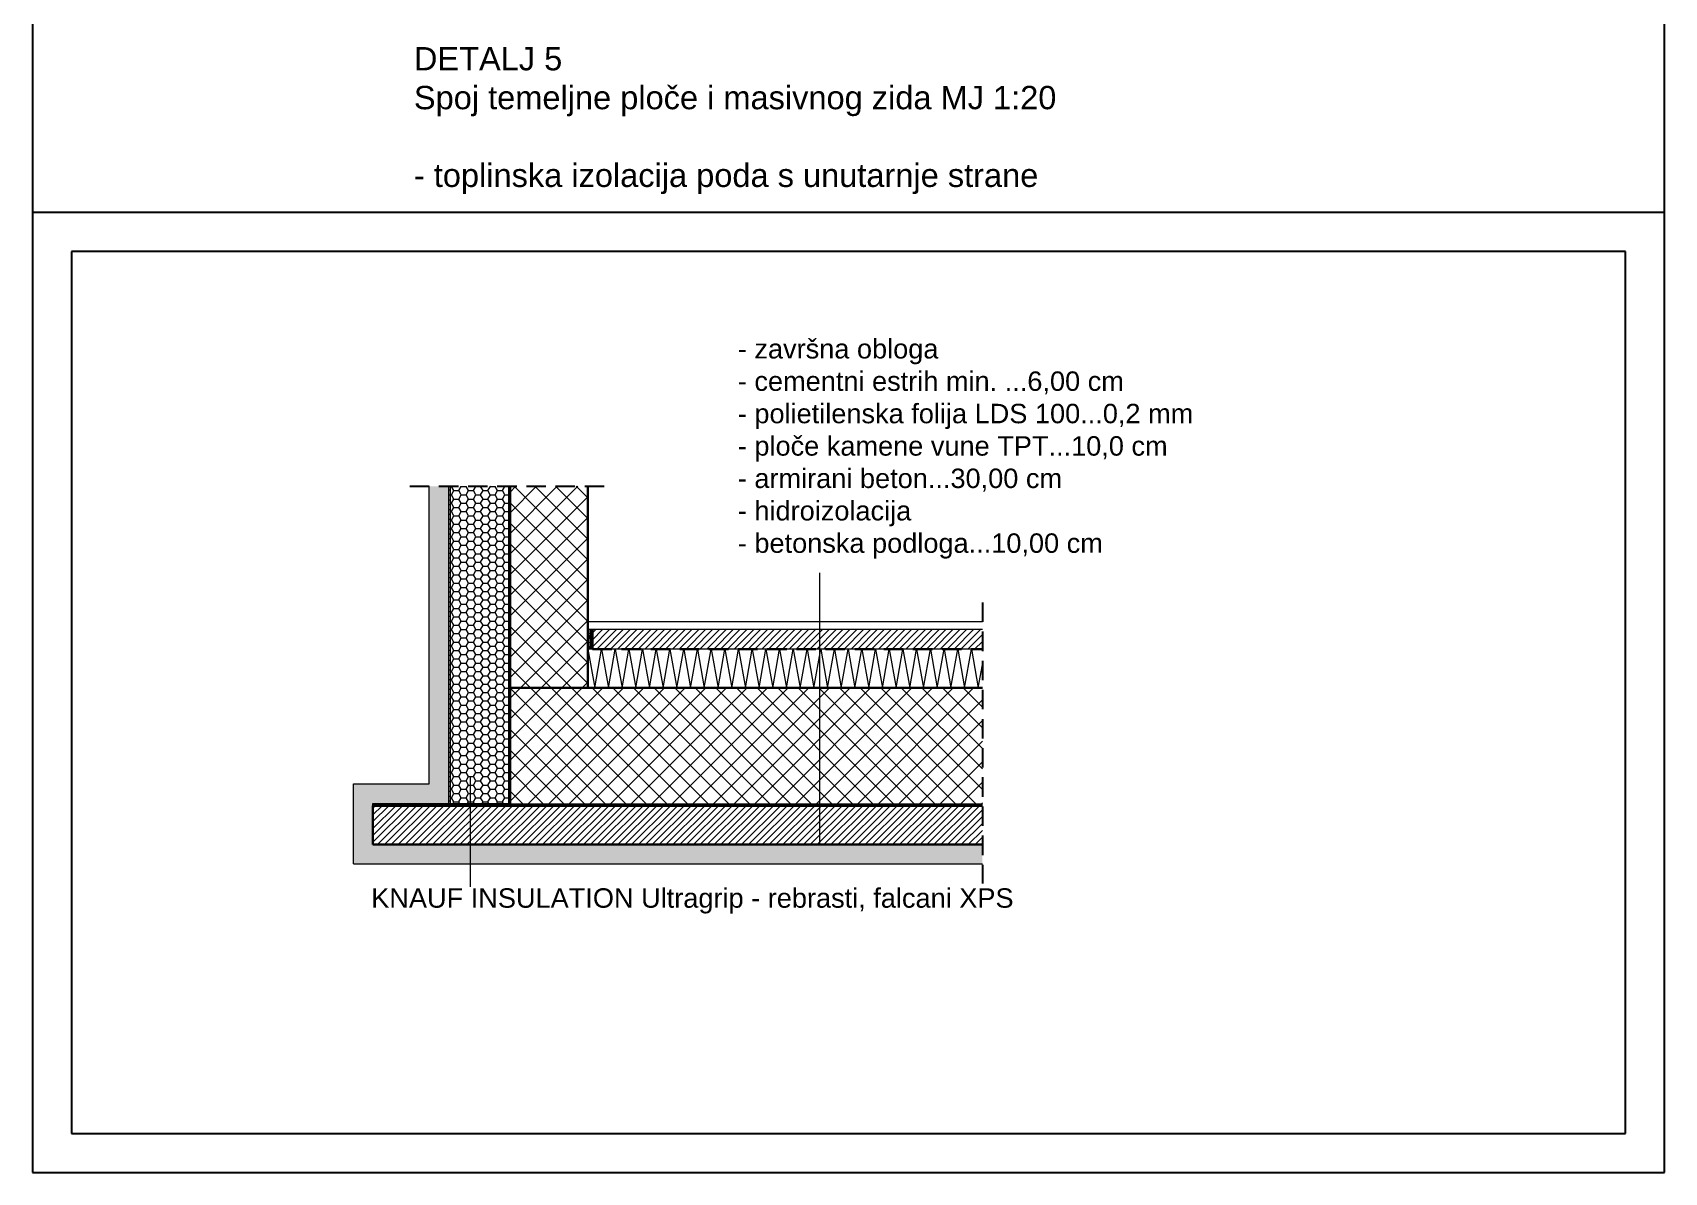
# Model space of a CAD drawing. Header units: inches. Extents: x 2845 to 78208, y 637 to 2211.
# Drawn here: x 3741.5 to 3951.5, y 637.2 to 783.8 of the extents above; entities that cross this region are included whole.
import ezdxf

# ---------------------------------------------------------------- set-up
doc = ezdxf.new("R2010")
doc.units = ezdxf.units.IN
doc.header["$MEASUREMENT"] = 0
doc.linetypes.add('DASHED', pattern=[0.75, 0.5, -0.25])
doc.layers.add('slojevi', color=150, linetype='Continuous')
doc.styles.get("Standard").update_dxf_attribs({"font": 'arial.ttf'})

msp = doc.modelspace()

# ---------------------------------------------------------------- hatches: boundary and pattern name
at = {"lineweight": 0}
h = msp.add_hatch(dxfattribs=at)
h.set_pattern_fill('EARTH', color=256, scale=5, angle=45)
h.set_pattern_definition([(45, (3255.4716, 711.2285), (1e-16, 1.767767), [1.25, -1.25]), (45, (3255.1402, 711.56), (1e-16, 1.767767), [1.25, -1.25]), (45, (3254.8087, 711.8914), (1e-16, 1.767767), [1.25, -1.25]), (135, (3254.8087, 712.1124), (-1.767767, 2e-16), [1.25, -1.25]), (135, (3255.1402, 712.4438), (-1.767767, 2e-16), [1.25, -1.25]), (135, (3255.4716, 712.7753), (-1.767767, 2e-16), [1.25, -1.25])])
h.paths.add_polyline_path([(3863.74, 676.86), (3863.74, 679.36), (3785.31, 679.36), (3785.31, 684.36), (3785.31, 684.51), (3785.31, 684.66), (3795.06, 684.66), (3795.06, 725.46), (3792.56, 725.46), (3792.56, 687.16), (3782.81, 687.16), (3782.81, 676.86)])
h = msp.add_hatch(dxfattribs=at)
h.set_pattern_fill('ANSI31', color=256, scale=5, angle=135)
h.set_pattern_definition([(180, (3255.47163, 711.2285), (-1e-16, -0.625), [])])
h.paths.add_polyline_path([(3795.06, 684.66), (3795.31, 684.66), (3795.31, 725.46), (3795.06, 725.46)])
at = {"lineweight": 15}
h = msp.add_hatch(dxfattribs=at)
h.set_pattern_fill('HONEY', color=30, scale=5)
h.set_pattern_definition([(0, (680.41776, 136.544), (0.9375, 0.54126588), [0.625, -1.25]), (120, (680.41776, 136.544), (-0.9375, 0.54126588), [0.625, -1.25]), (60, (680.41776, 136.544), (2e-16, 1.082531755), [-1.25, 0.625])])
h.paths.add_polyline_path([(3802.81, 725.46), (3795.31, 725.46), (3795.31, 684.66), (3802.81, 684.66)])
h = msp.add_hatch(color=256)
h.dxf.hatch_style = 1
h.paths.add_polyline_path([(3802.96, 725.46), (3802.81, 725.46), (3802.81, 722.96), (3802.96, 722.96)])
h.paths.add_polyline_path([(3802.81, 717.96), (3802.96, 717.96), (3802.96, 720.46), (3802.81, 720.46)])
h.paths.add_polyline_path([(3802.96, 715.46), (3802.81, 715.46), (3802.81, 712.96), (3802.96, 712.96)])
h.paths.add_polyline_path([(3802.96, 710.46), (3802.81, 710.46), (3802.81, 707.96), (3802.96, 707.96)])
h.paths.add_polyline_path([(3802.81, 702.96), (3802.96, 702.96), (3802.96, 705.46), (3802.81, 705.46)])
at = {"lineweight": 0}
h = msp.add_hatch(dxfattribs=at)
h.set_pattern_fill('ANSI37', color=256, scale=15)
h.set_pattern_definition([(45, (-1369.7646, -1149.369), (-1.3258252, 1.3258252), []), (135, (-1369.7646, -1149.369), (-1.3258252, -1.3258252), [])])
h.paths.add_polyline_path([(3863.74, 699.51), (3802.96, 699.51), (3802.96, 684.51), (3863.74, 684.51)])
h.paths.add_polyline_path([(3812.96, 725.46), (3802.96, 725.46), (3802.96, 699.51), (3812.96, 699.51)])
h = msp.add_hatch(dxfattribs=at)
h.set_pattern_fill('ANSI31', color=256, scale=5)
h.set_pattern_definition([(45, (3255.47163, 706.2285), (-0.44194174, 0.44194174), [])])
h.paths.add_polyline_path([(3813.95, 707.01), (3813.56, 707.01), (3813.56, 704.51), (3863.74, 704.51), (3863.74, 707.01)])
h = msp.add_hatch(color=256)
h.dxf.hatch_style = 1
h.paths.add_polyline_path([(3802.96, 685.46), (3802.81, 685.46), (3802.81, 684.66), (3800.31, 684.66), (3800.31, 684.51), (3802.96, 684.51)])
h.paths.add_polyline_path([(3802.96, 690.46), (3802.81, 690.46), (3802.81, 687.96), (3802.96, 687.96)])
h.paths.add_polyline_path([(3802.96, 695.46), (3802.81, 695.46), (3802.81, 692.96), (3802.96, 692.96)])
h.paths.add_polyline_path([(3802.96, 700.46), (3802.81, 700.46), (3802.81, 697.96), (3802.96, 697.96)])
h = msp.add_hatch(color=256)
h.dxf.hatch_style = 1
h.paths.add_polyline_path([(3795.31, 684.66), (3795.31, 684.51), (3797.81, 684.51), (3797.81, 684.66)])
h.paths.add_polyline_path([(3790.31, 684.66), (3790.31, 684.51), (3792.81, 684.51), (3792.81, 684.66)])
h.paths.add_polyline_path([(3787.81, 684.51), (3787.81, 684.66), (3785.31, 684.66), (3785.31, 684.51)])
h = msp.add_hatch(color=256)
h.dxf.hatch_style = 1
h.paths.add_polyline_path([(3787.81, 684.36), (3787.81, 684.51), (3785.31, 684.51), (3785.31, 684.36)])
h.paths.add_polyline_path([(3792.81, 684.36), (3792.81, 684.51), (3790.31, 684.51), (3790.31, 684.36)])
h.paths.add_polyline_path([(3797.81, 684.36), (3797.81, 684.51), (3795.31, 684.51), (3795.31, 684.36)])
h.paths.add_polyline_path([(3802.81, 684.36), (3802.81, 684.51), (3800.31, 684.51), (3800.31, 684.36)])
h.paths.add_polyline_path([(3805.31, 684.51), (3805.31, 684.36), (3807.81, 684.36), (3807.81, 684.51)])
h = msp.add_hatch(dxfattribs=at)
h.set_pattern_fill('ANSI31', color=256, scale=5)
h.set_pattern_definition([(45, (-1369.7646, -1149.369), (-0.44194174, 0.44194174), [])])
h.paths.add_polyline_path([(3797.81, 684.36), (3785.31, 684.36), (3785.31, 679.36), (3797.81, 679.36)])
h.paths.add_polyline_path([(3842.81, 684.36), (3797.81, 684.36), (3797.81, 679.36), (3842.81, 679.36)])
h.paths.add_polyline_path([(3863.74, 684.36), (3842.81, 684.36), (3842.81, 679.36), (3863.74, 679.36)])
h = msp.add_hatch(color=256)
h.dxf.hatch_style = 1
h.paths.add_polyline_path([(3810.31, 684.51), (3810.31, 684.36), (3812.81, 684.36), (3812.81, 684.51)])
h.paths.add_polyline_path([(3815.31, 684.51), (3815.31, 684.36), (3817.81, 684.36), (3817.81, 684.51)])
h.paths.add_polyline_path([(3820.31, 684.51), (3820.31, 684.36), (3822.81, 684.36), (3822.81, 684.51)])
h.paths.add_polyline_path([(3825.31, 684.51), (3825.31, 684.36), (3827.81, 684.36), (3827.81, 684.51)])
h = msp.add_hatch(color=256)
h.dxf.hatch_style = 1
h.paths.add_polyline_path([(3830.31, 684.51), (3830.31, 684.36), (3832.81, 684.36), (3832.81, 684.51)])
h.paths.add_polyline_path([(3837.81, 684.36), (3837.81, 684.51), (3835.31, 684.51), (3835.31, 684.36)])
h.paths.add_polyline_path([(3842.81, 684.36), (3842.81, 684.51), (3840.31, 684.51), (3840.31, 684.36)])
h.paths.add_polyline_path([(3847.81, 684.36), (3847.81, 684.51), (3845.31, 684.51), (3845.31, 684.36)])
h.paths.add_polyline_path([(3850.31, 684.51), (3850.31, 684.36), (3852.81, 684.36), (3852.81, 684.51)])
h.paths.add_polyline_path([(3855.31, 684.51), (3855.31, 684.36), (3857.81, 684.36), (3857.81, 684.51)])
h.paths.add_polyline_path([(3862.81, 684.36), (3862.81, 684.51), (3860.31, 684.51), (3860.31, 684.36)])

# ---------------------------------------------------------------- linework, layer by layer
for p, q in [((3741.51, 934.18), (3741.51, 637.18)), ((3951.51, 637.18), (3951.51, 934.18)), ((3951.51, 760.68), (3741.51, 760.68)), ((3946.51, 755.68), (3746.51, 755.68)), ((3746.51, 755.68), (3746.51, 642.18)), ((3946.51, 642.18), (3946.51, 755.68)), ((3802.81, 722.96), (3802.96, 722.96)), ((3802.81, 720.46), (3802.96, 720.46)), ((3802.81, 717.96), (3802.96, 717.96)), ((3802.81, 715.46), (3802.96, 715.46)), ((3802.81, 712.96), (3802.96, 712.96)), ((3802.81, 710.46), (3802.96, 710.46)), ((3802.81, 707.96), (3802.96, 707.96)), ((3813.56, 704.51), (3813.56, 707.01)), ((3802.81, 705.46), (3802.96, 705.46)), ((3802.81, 702.96), (3802.96, 702.96)), ((3802.81, 700.46), (3802.96, 700.46)), ((3802.81, 697.96), (3802.96, 697.96)), ((3802.81, 695.46), (3802.96, 695.46)), ((3802.81, 692.96), (3802.96, 692.96)), ((3802.81, 690.46), (3802.96, 690.46)), ((3802.81, 687.96), (3802.96, 687.96)), ((3785.31, 684.66), (3785.31, 684.36)), ((3785.31, 684.66), (3785.31, 684.51)), ((3787.81, 684.66), (3787.81, 684.51)), ((3790.31, 684.66), (3790.31, 684.51)), ((3792.81, 684.66), (3792.81, 684.51)), ((3795.31, 684.66), (3795.31, 684.51)), ((3797.81, 684.66), (3797.81, 684.51)), ((3800.31, 684.66), (3800.31, 684.51)), ((3802.81, 685.46), (3802.96, 685.46)), ((3785.31, 684.51), (3785.31, 684.36)), ((3785.31, 684.36), (3795.31, 684.36)), ((3787.81, 684.51), (3787.81, 684.36)), ((3790.31, 684.51), (3790.31, 684.36)), ((3792.81, 684.51), (3792.81, 684.36)), ((3795.31, 684.51), (3795.31, 684.36)), ((3797.81, 684.51), (3797.81, 684.36)), ((3800.31, 684.51), (3800.31, 684.36)), ((3802.81, 684.51), (3802.81, 684.36)), ((3802.96, 684.51), (3802.81, 684.51)), ((3805.31, 684.51), (3805.31, 684.36)), ((3807.81, 684.51), (3807.81, 684.36)), ((3810.31, 684.51), (3810.31, 684.36)), ((3812.81, 684.51), (3812.81, 684.36)), ((3815.31, 684.51), (3815.31, 684.36)), ((3817.81, 684.51), (3817.81, 684.36)), ((3820.31, 684.51), (3820.31, 684.36)), ((3822.81, 684.51), (3822.81, 684.36)), ((3825.31, 684.51), (3825.31, 684.36)), ((3827.81, 684.51), (3827.81, 684.36)), ((3830.31, 684.51), (3830.31, 684.36)), ((3832.81, 684.51), (3832.81, 684.36)), ((3835.31, 684.51), (3835.31, 684.36)), ((3837.81, 684.51), (3837.81, 684.36)), ((3840.31, 684.51), (3840.31, 684.36)), ((3842.81, 684.51), (3842.81, 684.36)), ((3845.31, 684.51), (3845.31, 684.36)), ((3847.81, 684.51), (3847.81, 684.36)), ((3850.31, 684.51), (3850.31, 684.36)), ((3852.81, 684.51), (3852.81, 684.36)), ((3855.31, 684.51), (3855.31, 684.36)), ((3857.81, 684.51), (3857.81, 684.36)), ((3860.31, 684.51), (3860.31, 684.36)), ((3862.81, 684.51), (3862.81, 684.36)), ((3746.51, 642.18), (3946.51, 642.18)), ((3741.51, 637.18), (3951.51, 637.18))]:
    msp.add_line(p, q)
at = {"linetype": 'DASHED', "ltscale": 5}
for p, q in [((3790.06, 725.46), (3815.46, 725.46)), ((3863.74, 710.51), (3863.74, 674.36))]:
    msp.add_line(p, q, dxfattribs=at)
at = {"lineweight": 0}
for p, q in [((3792.56, 687.16), (3792.56, 725.46)), ((3795.06, 684.66), (3795.06, 725.46)), ((3795.31, 684.66), (3795.31, 725.46)), ((3802.81, 684.66), (3802.81, 725.46)), ((3842.81, 679.36), (3842.81, 714.32)), ((3863.74, 708.01), (3812.96, 708.01)), ((3863.74, 707.01), (3812.96, 707.01)), ((3863.74, 704.51), (3812.96, 704.51)), ((3782.81, 676.86), (3782.81, 687.16)), ((3782.81, 687.16), (3792.56, 687.16)), ((3797.81, 687.98), (3797.81, 673.9)), ((3785.31, 684.66), (3802.81, 684.66)), ((3785.31, 684.51), (3802.96, 684.51)), ((3782.81, 676.86), (3863.74, 676.86))]:
    msp.add_line(p, q, dxfattribs=at)
at = {"lineweight": 30}
for p, q in [((3802.96, 684.51), (3802.96, 725.46)), ((3812.96, 699.51), (3812.96, 725.46)), ((3802.96, 699.51), (3863.74, 699.51)), ((3785.31, 679.36), (3785.31, 684.36)), ((3785.31, 684.36), (3863.74, 684.36)), ((3802.96, 684.51), (3863.74, 684.51)), ((3785.31, 679.36), (3863.74, 679.36))]:
    msp.add_line(p, q, dxfattribs=at)
at = {"color": 94, "lineweight": 15}
for p, q in [((3813.07, 706.86), (3813.46, 706.94)), ((3813.46, 706.78), (3813.07, 706.86)), ((3813.07, 706.7), (3813.46, 706.77)), ((3813.46, 706.61), (3813.07, 706.69)), ((3813.07, 706.53), (3813.46, 706.61)), ((3813.46, 706.45), (3813.07, 706.52)), ((3813.07, 706.36), (3813.46, 706.44)), ((3813.46, 706.28), (3813.07, 706.36)), ((3813.07, 706.2), (3813.46, 706.27)), ((3813.46, 706.11), (3813.07, 706.19)), ((3813.07, 706.03), (3813.46, 706.11)), ((3813.07, 706.03), (3813.46, 706.11)), ((3813.46, 705.95), (3813.07, 706.02)), ((3813.07, 705.86), (3813.46, 705.94)), ((3813.46, 705.78), (3813.07, 705.86)), ((3813.07, 705.7), (3813.46, 705.77)), ((3813.46, 705.61), (3813.07, 705.69)), ((3813.07, 705.53), (3813.46, 705.61)), ((3813.46, 706.95), (3813.14, 707.01)), ((3812.96, 704.51), (3813.85, 699.51)), ((3813.46, 705.45), (3813.07, 705.52)), ((3813.07, 705.36), (3813.46, 705.44)), ((3813.46, 705.28), (3813.07, 705.36)), ((3813.07, 705.2), (3813.46, 705.27)), ((3813.46, 705.11), (3813.07, 705.19)), ((3813.07, 705.03), (3813.46, 705.11)), ((3813.46, 704.95), (3813.07, 705.02)), ((3813.07, 704.86), (3813.46, 704.94)), ((3813.46, 704.78), (3813.07, 704.86)), ((3813.07, 704.7), (3813.46, 704.77)), ((3813.46, 704.61), (3813.07, 704.69)), ((3813.07, 704.53), (3813.46, 704.61)), ((3813.85, 699.51), (3814.73, 704.51)), ((3814.73, 704.51), (3815.61, 699.51)), ((3815.61, 699.51), (3816.49, 704.51)), ((3816.49, 704.51), (3817.37, 699.51)), ((3817.37, 699.51), (3818.25, 704.51)), ((3818.25, 704.51), (3819.14, 699.51)), ((3819.14, 699.51), (3820.02, 704.51)), ((3820.02, 704.51), (3820.9, 699.51)), ((3820.9, 699.51), (3821.78, 704.51)), ((3821.78, 704.51), (3822.66, 699.51)), ((3822.66, 699.51), (3823.54, 704.51)), ((3823.54, 704.51), (3824.43, 699.51)), ((3824.43, 699.51), (3825.31, 704.51)), ((3825.31, 704.51), (3826.19, 699.51)), ((3826.19, 699.51), (3827.07, 704.51)), ((3827.07, 704.51), (3827.95, 699.51)), ((3827.95, 699.51), (3828.83, 704.51)), ((3828.83, 704.51), (3829.72, 699.51)), ((3829.72, 699.51), (3830.6, 704.51)), ((3830.6, 704.51), (3831.48, 699.51)), ((3831.48, 699.51), (3832.36, 704.51)), ((3832.36, 704.51), (3833.24, 699.51)), ((3833.24, 699.51), (3834.12, 704.51)), ((3834.12, 704.51), (3835.01, 699.51)), ((3835.01, 699.51), (3835.89, 704.51)), ((3835.89, 704.51), (3836.77, 699.51)), ((3836.77, 699.51), (3837.65, 704.51)), ((3837.65, 704.51), (3838.53, 699.51)), ((3838.53, 699.51), (3839.41, 704.51)), ((3839.41, 704.51), (3840.3, 699.51)), ((3840.3, 699.51), (3841.18, 704.51)), ((3841.18, 704.51), (3842.06, 699.51)), ((3842.06, 699.51), (3842.94, 704.51)), ((3842.94, 704.51), (3843.82, 699.51)), ((3843.82, 699.51), (3844.7, 704.51)), ((3844.7, 704.51), (3845.59, 699.51)), ((3845.59, 699.51), (3846.47, 704.51)), ((3846.47, 704.51), (3847.35, 699.51)), ((3847.35, 699.51), (3848.23, 704.51)), ((3848.23, 704.51), (3849.11, 699.51)), ((3849.11, 699.51), (3849.99, 704.51)), ((3849.99, 704.51), (3850.88, 699.51)), ((3850.88, 699.51), (3851.76, 704.51)), ((3851.76, 704.51), (3852.64, 699.51)), ((3852.64, 699.51), (3853.52, 704.51)), ((3853.52, 704.51), (3854.4, 699.51)), ((3854.4, 699.51), (3855.28, 704.51)), ((3855.28, 704.51), (3856.16, 699.51)), ((3856.16, 699.51), (3857.05, 704.51)), ((3857.05, 704.51), (3857.93, 699.51)), ((3857.93, 699.51), (3858.81, 704.51)), ((3858.81, 704.51), (3859.69, 699.51)), ((3859.69, 699.51), (3860.57, 704.51)), ((3860.57, 704.51), (3861.45, 699.51)), ((3861.45, 699.51), (3862.34, 704.51)), ((3862.34, 704.51), (3863.22, 699.51)), ((3863.22, 699.51), (3863.74, 702.48))]:
    msp.add_line(p, q, dxfattribs=at)
at = {"linetype": 'DASHED', "lineweight": 30, "ltscale": 5}
msp.add_lwpolyline([(3813.56, 707.01), (3813.56, 704.51), (3863.74, 704.51)], dxfattribs=at)
at = {"color": 94, "lineweight": 15}
for centre, start, end in [((3813.05, 706.94), 126.8699, 284.9809), ((3813.05, 706.78), 75.0191, 284.9809), ((3813.05, 706.61), 75.0191, 284.9809), ((3813.05, 706.44), 75.0191, 284.9809), ((3813.05, 706.28), 75.0191, 284.9809), ((3813.05, 706.11), 75.0191, 284.9809), ((3813.05, 705.94), 75.0191, 284.9809), ((3813.05, 705.78), 75.0191, 284.9809), ((3813.05, 705.61), 75.0191, 284.9809), ((3813.48, 707.03), 255.0191, 348.463), ((3813.48, 706.86), 255.0191, 104.9809), ((3813.48, 706.69), 255.0191, 104.9809), ((3813.48, 706.53), 255.0191, 104.9809), ((3813.48, 706.36), 255.0191, 104.9809), ((3813.48, 706.19), 255.0191, 104.9809), ((3813.48, 706.03), 255.0191, 104.9809), ((3813.48, 705.86), 255.0191, 104.9809), ((3813.48, 705.69), 255.0191, 104.9809), ((3813.48, 705.53), 255.0191, 104.9809), ((3813.05, 705.44), 75.0191, 284.9809), ((3813.05, 705.28), 75.0191, 284.9809), ((3813.05, 705.11), 75.0191, 284.9809), ((3813.05, 704.94), 75.0191, 284.9809), ((3813.05, 704.78), 75.0191, 284.9809), ((3813.05, 704.61), 75.0191, 284.9809), ((3813.48, 705.36), 255.0191, 104.9809), ((3813.48, 705.19), 255.0191, 104.9809), ((3813.48, 705.03), 255.0191, 104.9809), ((3813.48, 704.86), 255.0191, 104.9809), ((3813.48, 704.69), 255.0191, 104.9809), ((3813.48, 704.53), 348.463, 104.9809)]:
    msp.add_arc(centre, 0.0833, start, end, dxfattribs=at)

# ---------------------------------------------------------------- texts
at = {"insert": (3790.58, 781.97), "char_height": 3, "attachment_point": 1}
msp.add_mtext_dynamic_manual_height_columns('{\\fArial|b0|i0|c238|p34;DETALJ 5\\PSpoj temeljne ploče i masivnog zida MJ 1:20\\P\\P- toplinska izolacija poda s unutarnje strane}', width=112.2703, gutter_width=1, heights=[0], dxfattribs=at)
at = {"layer": 'slojevi', "insert": (3832.27, 744.4), "char_height": 2.5, "width": 84.3172, "attachment_point": 1}
msp.add_mtext('{\\C7;- završna obloga\\P- cementni estrih\\fArial|b0|i0|c238|p34; \\fArial|b0|i0|c0|p34;min. \\fArial|b0|i0|c238|p34;...6\\fArial|b0|i0|c0|p34;,00 cm\\P- polietilenska folija LDS 100...0,2 mm\\P\\C94;- ploče kamene vune TPT...10,0 cm\\C7;\\P- armirani beton..\\fArial|b0|i0|c238|p34;.3\\fArial|b0|i0|c0|p34;0,00 cm\\P- hidroizolacija\\P- betonska podloga.\\fArial|b0|i0|c238|p34;..\\fArial|b0|i0|c0|p34;10,00 cm}', dxfattribs=at)
at = {"layer": 'slojevi', "color": 30, "insert": (3785.09, 673.73), "char_height": 2.5, "width": 86.351, "attachment_point": 1}
msp.add_mtext('KNAUF INSULATION Ultragrip - rebrasti, falcani XPS\\P', dxfattribs=at)

doc.saveas('drawing.dxf')
